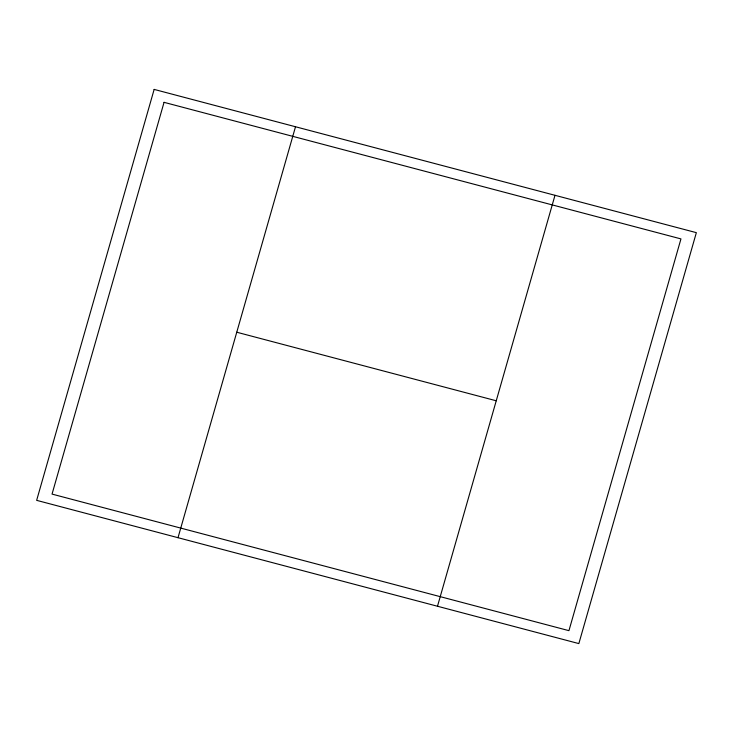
<?xml version="1.0" encoding="UTF-8"?>
<svg xmlns="http://www.w3.org/2000/svg" width="733" height="733" viewBox="0 0 733 733"><rect width="100%" height="100%" fill="white"/><g stroke="black" fill="none" stroke-linecap="round" stroke-linejoin="round"><path stroke-width="1.1" d="M178.009 537.692L295.509 126.754M437.491 606.246L554.991 195.308M236.759 332.223L496.241 400.777M154.15 89.408L36.65 500.346L578.85 643.592L696.35 232.654L154.15 89.408M164.055 102.336L52.043 494.097L568.945 630.664L680.957 238.903L164.055 102.336"/></g></svg>
